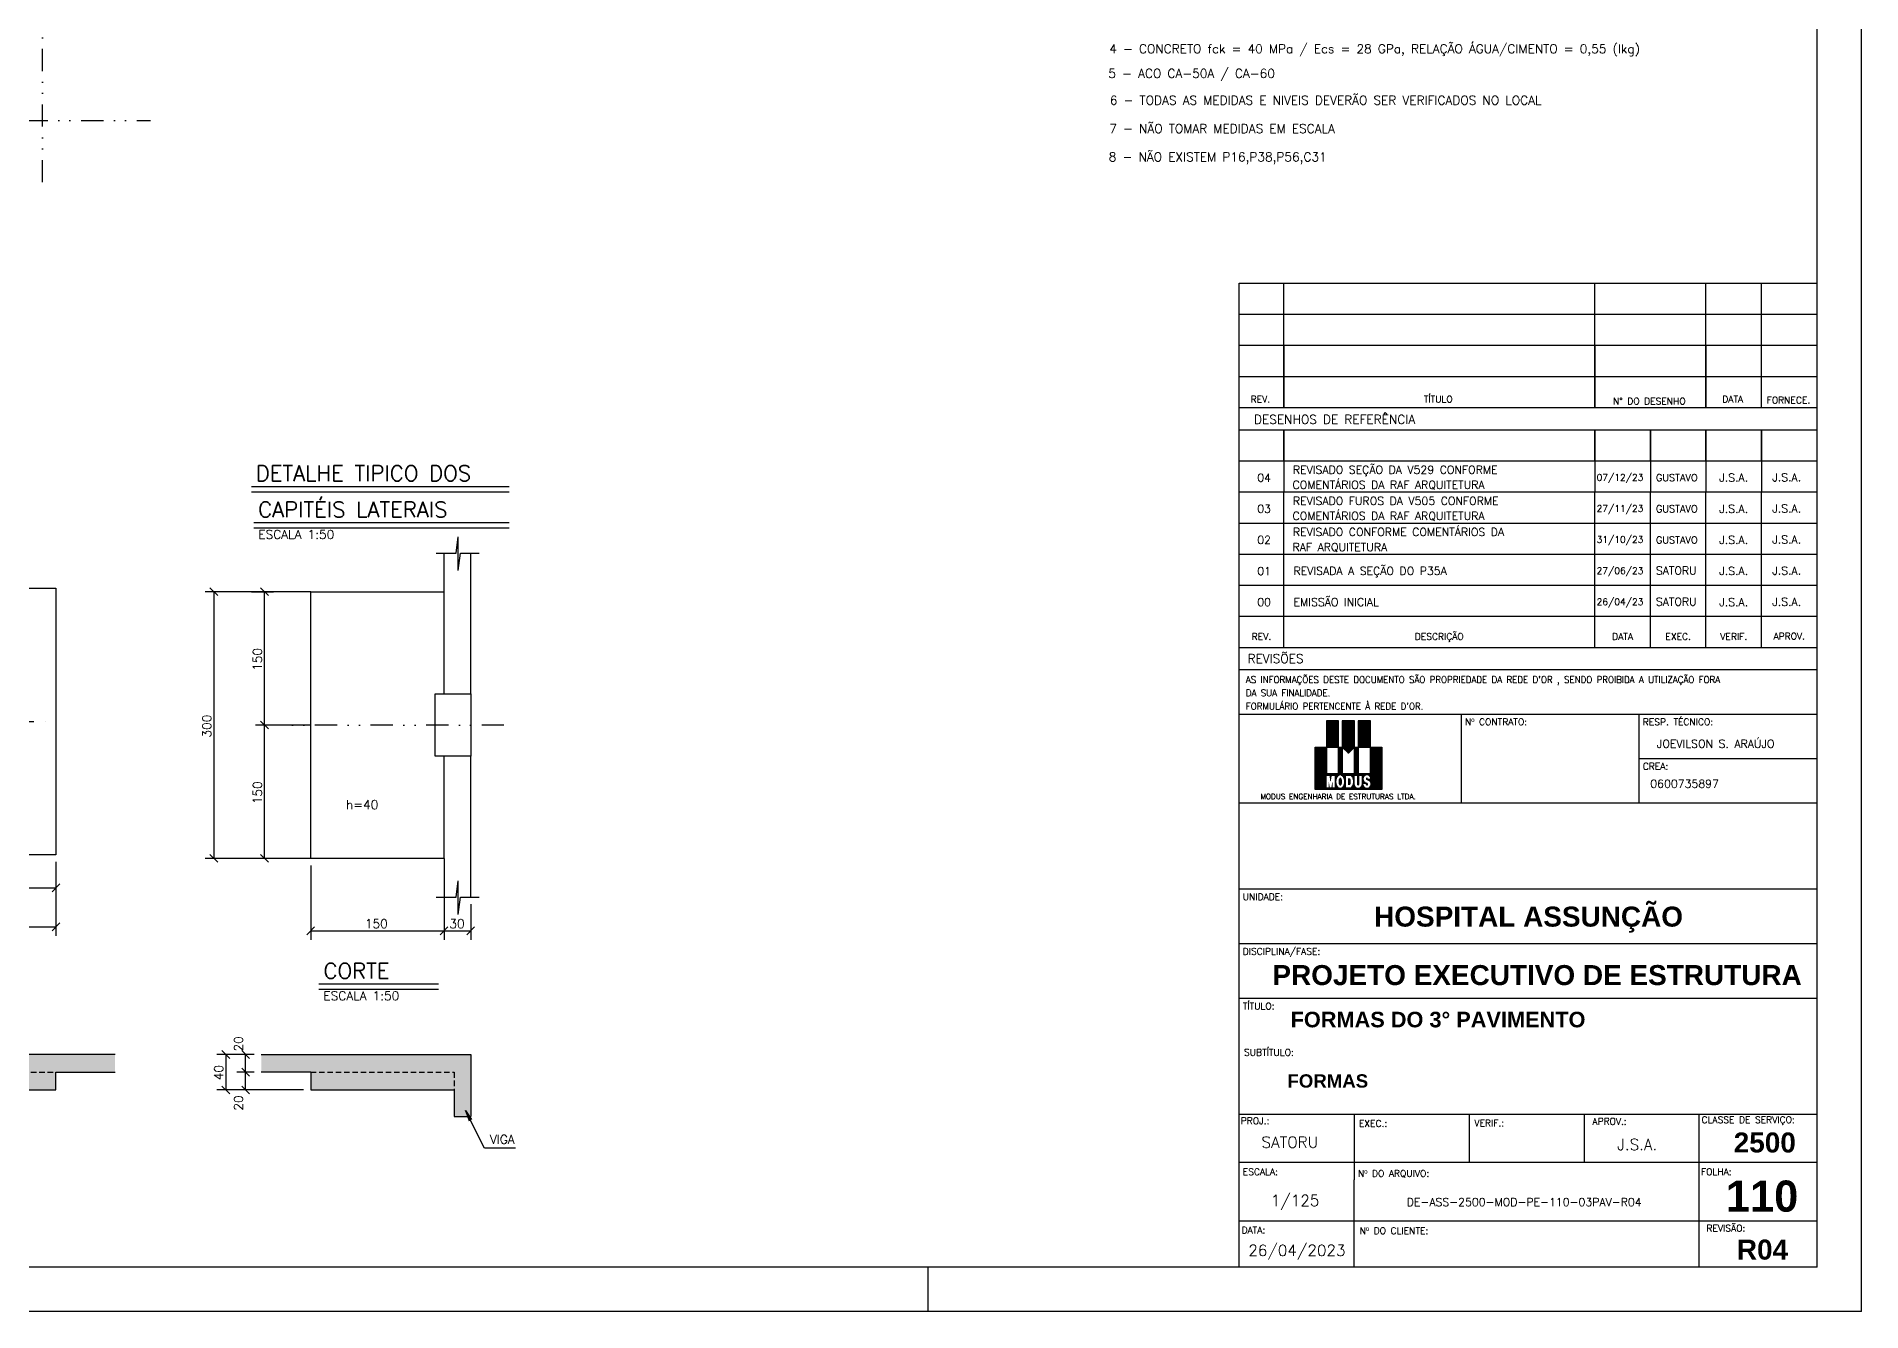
# Model space of a CAD drawing. Extents: x 567006 to 581881, y 115 to 10628.
# Drawn here: x 576749 to 581881, y 115 to 3702 of the extents above; entities that cross this region are included whole.
import ezdxf
from ezdxf.enums import TextEntityAlignment as Align

# ---------------------------------------------------------------- set-up
doc = ezdxf.new("R2010")
doc.units = 0
doc.header["$LTSCALE"] = 125
doc.header["$MEASUREMENT"] = 0
doc.linetypes.add('DIVIDE', pattern=[1.25, 0.5, -0.25, 0, -0.25, 0, -0.25])
doc.linetypes.add('HIDDEN2', pattern=[0.1875, 0.125, -0.0625])
doc.layers.get('0').update_dxf_attribs({"linetype": 'CONTINUOUS'})
for name, color, linetype in [('01-FORM', 7, 'CONTINUOUS'), ('01TEXT', 2, 'CONTINUOUS'), ('205', 14, 'DIVIDE'), ('210', 11, 'HIDDEN2'), ('216', 7, 'CONTINUOUS'), ('220', 4, 'CONTINUOUS'), ('221', 5, 'CONTINUOUS'), ('222', 6, 'CONTINUOUS'), ('226', 10, 'CONTINUOUS'), ('238', 11, 'CONTINUOUS'), ('250', 5, 'CONTINUOUS'), ('253', 253, 'CONTINUOUS'), ('254', 254, 'CONTINUOUS'), ('car-t01', 1, 'CONTINUOUS')]:
    doc.layers.add(name, color=color, linetype=linetype)
doc.styles.add('ROMANS', font='ROMANS.shx')
doc.styles.get("Standard").update_dxf_attribs({"font": 'ROMANS.SHX'})

msp = doc.modelspace()

# ---------------------------------------------------------------- linework, layer by layer
for p, q in [((581880.9, 115.2), (581880.9, 10627.7)), ((579255.9, 115.2), (579255.9, 240.2)), ((581880.9, 115.2), (567005.9, 115.2))]:
    msp.add_line(p, q)
msp.add_lwpolyline([(579255.9, 115.2), (579255.9, 240.2)])
at = {"layer": '205'}
for p, q in [((576765.1, 3291.6), (576765.1, 9975.3)), ((568113, 3465.2), (577069.4, 3465.2)), ((576053.3, 1775), (576803.3, 1775)), ((578063.3, 1764.8), (577413.6, 1764.8))]:
    msp.add_line(p, q, dxfattribs=at)
at = {"layer": '210'}
for p, q in [((576053.3, 788.3), (576803.3, 788.3)), ((577519.8, 788.3), (577923.4, 788.3)), ((577923.4, 788.3), (577923.4, 738.3))]:
    msp.add_line(p, q, dxfattribs=at)
at = {"layer": '216'}
for p, q in [((577236.4, 2150.9), (577258.5, 2128.8)), ((577401, 2128.8), (577378.9, 2150.9)), ((577401, 1753.8), (577378.9, 1775.9)), ((577401, 1753.8), (577378.9, 1775.9)), ((577236.4, 1400.9), (577258.5, 1378.8)), ((577401, 1378.8), (577378.9, 1400.9)), ((576792.3, 1295.7), (576814.4, 1317.8)), ((576792.3, 1186.2), (576814.4, 1208.3)), ((577508.7, 1174.9), (577530.8, 1197)), ((577883.7, 1174.9), (577905.8, 1197)), ((577883.7, 1174.9), (577905.8, 1197)), ((577958.7, 1174.9), (577980.8, 1197)), ((577270, 849.4), (577292.1, 827.3)), ((577347.8, 827.3), (577325.7, 849.4)), ((577347.8, 777.3), (577325.7, 799.4)), ((577347.8, 777.3), (577325.7, 799.4)), ((577270, 749.4), (577292.1, 727.3)), ((577347.8, 727.3), (577325.7, 749.4))]:
    msp.add_line(p, q, dxfattribs=at)
at = {"layer": '220'}
for p, q in [((576969.7, 838.3), (575845.7, 838.3)), ((577380.6, 838.3), (577969.8, 838.3)), ((577969.8, 838.3), (577969.8, 663.3)), ((576803.3, 788.3), (576969.7, 788.3)), ((576803.3, 738.3), (576803.3, 788.3)), ((577519.8, 788.3), (577380.6, 788.3)), ((577519.8, 788.3), (577519.8, 738.3)), ((576053.3, 738.3), (576803.3, 738.3)), ((577519.8, 738.3), (577923.4, 738.3)), ((577923.4, 738.3), (577923.4, 663.3)), ((577923.4, 663.3), (577969.8, 663.3))]:
    msp.add_line(p, q, dxfattribs=at)
msp.add_lwpolyline([(577869.8, 1852.3), (577969.8, 1852.3), (577969.8, 1677.3), (577869.8, 1677.3), (577869.8, 1852.3)], dxfattribs=at)
at = {"layer": '221'}
for p, q in [((577352.9, 2421.1), (578078.3, 2421.1)), ((577359.8, 2319.3), (578078.3, 2319.3)), ((577542.8, 1021.5), (577878.7, 1021.5))]:
    msp.add_line(p, q, dxfattribs=at)
at = {"layer": '222'}
for p, q in [((581755.9, 240.2), (581755.9, 10502.7)), ((577352.9, 2436.1), (578078.3, 2436.1)), ((577359.8, 2334.3), (578078.3, 2334.3)), ((577542.8, 1036.5), (577878.7, 1036.5)), ((581755.9, 240.2), (567318.4, 240.2))]:
    msp.add_line(p, q, dxfattribs=at)
at = {"layer": '226'}
for p, q in [((580376, 1776.5), (580410.3, 1776.5)), ((580376, 1775), (580410.3, 1775)), ((580376, 1773.6), (580410.3, 1773.6)), ((580376, 1772.2), (580410.3, 1772.2)), ((580376, 1770.8), (580410.3, 1770.8)), ((580376, 1769.3), (580410.3, 1769.3)), ((580376, 1767.9), (580410.3, 1767.9)), ((580376, 1766.5), (580410.3, 1766.5)), ((580376, 1765.1), (580410.3, 1765.1)), ((580376, 1763.6), (580410.3, 1763.6)), ((580376, 1762.2), (580410.3, 1762.2)), ((580376, 1760.8), (580410.3, 1760.8)), ((580376, 1759.3), (580410.3, 1759.3)), ((580376, 1757.9), (580410.3, 1757.9)), ((580376, 1756.5), (580410.3, 1756.5)), ((580376, 1755.1), (580410.3, 1755.1)), ((580376, 1753.6), (580410.3, 1753.6)), ((580376, 1752.2), (580410.3, 1752.2)), ((580376, 1750.8), (580410.3, 1750.8)), ((580376, 1749.4), (580410.3, 1749.4)), ((580376, 1747.9), (580410.3, 1747.9)), ((580376, 1746.5), (580410.3, 1746.5)), ((580376, 1745.1), (580410.3, 1745.1)), ((580420.7, 1776.5), (580455, 1776.5)), ((580420.7, 1775), (580455, 1775)), ((580420.7, 1773.6), (580455, 1773.6)), ((580420.7, 1772.2), (580455, 1772.2)), ((580420.7, 1770.8), (580455, 1770.8)), ((580420.7, 1769.3), (580455, 1769.3)), ((580420.7, 1767.9), (580455, 1767.9)), ((580420.7, 1766.5), (580455, 1766.5)), ((580420.7, 1765.1), (580455, 1765.1)), ((580420.7, 1763.6), (580455, 1763.6)), ((580420.7, 1762.2), (580455, 1762.2)), ((580420.7, 1760.8), (580455, 1760.8)), ((580420.7, 1759.3), (580455, 1759.3)), ((580420.7, 1757.9), (580455, 1757.9)), ((580420.7, 1756.5), (580455, 1756.5)), ((580420.7, 1755.1), (580455, 1755.1)), ((580420.7, 1753.6), (580455, 1753.6)), ((580420.7, 1752.2), (580455, 1752.2)), ((580420.7, 1750.8), (580455, 1750.8)), ((580420.7, 1749.4), (580455, 1749.4)), ((580420.7, 1747.9), (580455, 1747.9)), ((580420.7, 1746.5), (580455, 1746.5)), ((580420.7, 1745.1), (580455, 1745.1)), ((580465.5, 1776.5), (580499.7, 1776.5)), ((580465.5, 1775), (580499.7, 1775)), ((580465.5, 1773.6), (580499.7, 1773.6)), ((580465.5, 1772.2), (580499.7, 1772.2)), ((580465.5, 1770.8), (580499.7, 1770.8)), ((580465.5, 1769.3), (580499.7, 1769.3)), ((580465.5, 1767.9), (580499.7, 1767.9)), ((580465.5, 1766.5), (580499.7, 1766.5)), ((580465.5, 1765.1), (580499.7, 1765.1)), ((580465.5, 1763.6), (580499.7, 1763.6)), ((580465.5, 1762.2), (580499.7, 1762.2)), ((580465.5, 1760.8), (580499.7, 1760.8)), ((580465.5, 1759.3), (580499.7, 1759.3)), ((580465.5, 1757.9), (580499.7, 1757.9)), ((580465.5, 1756.5), (580499.7, 1756.5)), ((580465.5, 1755.1), (580499.7, 1755.1)), ((580465.5, 1753.6), (580499.7, 1753.6)), ((580465.5, 1752.2), (580499.7, 1752.2)), ((580465.5, 1750.8), (580499.7, 1750.8)), ((580465.5, 1749.4), (580499.7, 1749.4)), ((580465.5, 1747.9), (580499.7, 1747.9)), ((580465.5, 1746.5), (580499.7, 1746.5)), ((580465.5, 1745.1), (580499.7, 1745.1)), ((580344.1, 1583.1), (580344.1, 1702.9)), ((580344.1, 1702.9), (580376, 1702.9)), ((580344.1, 1702.3), (580376, 1702.3)), ((580344.1, 1700.9), (580376, 1700.9)), ((580344.1, 1699.5), (580376, 1699.5)), ((580344.1, 1698), (580376, 1698)), ((580344.1, 1696.6), (580376, 1696.6)), ((580344.1, 1695.2), (580376, 1695.2)), ((580344.1, 1693.8), (580376, 1693.8)), ((580376, 1743.7), (580410.3, 1743.7)), ((580376, 1742.2), (580410.3, 1742.2)), ((580376, 1740.8), (580410.3, 1740.8)), ((580376, 1739.4), (580410.3, 1739.4)), ((580376, 1738), (580410.3, 1738)), ((580376, 1736.5), (580410.3, 1736.5)), ((580376, 1735.1), (580410.3, 1735.1)), ((580376, 1733.7), (580410.3, 1733.7)), ((580376, 1732.3), (580410.3, 1732.3)), ((580376, 1730.8), (580410.3, 1730.8)), ((580376, 1729.4), (580410.3, 1729.4)), ((580376, 1728), (580410.3, 1728)), ((580376, 1726.5), (580410.3, 1726.5)), ((580376, 1725.1), (580410.3, 1725.1)), ((580376, 1723.7), (580410.3, 1723.7)), ((580376, 1722.3), (580410.3, 1722.3)), ((580376, 1720.8), (580410.3, 1720.8)), ((580376, 1719.4), (580410.3, 1719.4)), ((580376, 1718), (580410.3, 1718)), ((580376, 1716.6), (580410.3, 1716.6)), ((580376, 1715.1), (580410.3, 1715.1)), ((580376, 1713.7), (580410.3, 1713.7)), ((580376, 1712.3), (580410.3, 1712.3)), ((580376, 1710.9), (580410.3, 1710.9)), ((580376, 1709.4), (580410.3, 1709.4)), ((580376, 1708), (580410.3, 1708)), ((580376, 1706.6), (580410.3, 1706.6)), ((580376, 1705.2), (580410.3, 1705.2)), ((580376, 1703.7), (580410.3, 1703.7)), ((580376, 1702.9), (580376, 1628.8)), ((580410.3, 1628.8), (580410.3, 1702.9)), ((580410.3, 1702.9), (580420.7, 1702.9)), ((580410.3, 1702.3), (580420.7, 1702.3)), ((580410.3, 1700.9), (580420.7, 1700.9)), ((580410.3, 1699.5), (580420.7, 1699.5)), ((580410.3, 1698), (580420.7, 1698)), ((580410.3, 1696.6), (580420.7, 1696.6)), ((580410.3, 1695.2), (580420.7, 1695.2)), ((580410.3, 1693.8), (580420.7, 1693.8)), ((580420.7, 1743.7), (580455, 1743.7)), ((580420.7, 1742.2), (580455, 1742.2)), ((580420.7, 1740.8), (580455, 1740.8)), ((580420.7, 1739.4), (580455, 1739.4)), ((580420.7, 1738), (580455, 1738)), ((580420.7, 1736.5), (580455, 1736.5)), ((580420.7, 1735.1), (580455, 1735.1)), ((580420.7, 1733.7), (580455, 1733.7)), ((580420.7, 1732.3), (580455, 1732.3)), ((580420.7, 1730.8), (580455, 1730.8)), ((580420.7, 1729.4), (580455, 1729.4)), ((580420.7, 1728), (580455, 1728)), ((580420.7, 1726.5), (580455, 1726.5)), ((580420.7, 1725.1), (580455, 1725.1)), ((580420.7, 1723.7), (580455, 1723.7)), ((580420.7, 1722.3), (580455, 1722.3)), ((580420.7, 1720.8), (580455, 1720.8)), ((580420.7, 1719.4), (580455, 1719.4)), ((580420.7, 1718), (580455, 1718)), ((580420.7, 1716.6), (580455, 1716.6)), ((580420.7, 1715.1), (580455, 1715.1)), ((580420.7, 1713.7), (580455, 1713.7)), ((580420.7, 1712.3), (580455, 1712.3)), ((580420.7, 1710.9), (580455, 1710.9)), ((580420.7, 1709.4), (580455, 1709.4)), ((580420.7, 1708), (580455, 1708)), ((580420.7, 1706.6), (580455, 1706.6)), ((580420.7, 1705.2), (580455, 1705.2)), ((580420.7, 1703.7), (580455, 1703.7)), ((580420.7, 1702.9), (580420.7, 1628.8)), ((580421.4, 1702.3), (580454.4, 1702.3)), ((580422.8, 1700.9), (580452.9, 1700.9)), ((580424.2, 1699.5), (580451.5, 1699.5)), ((580425.6, 1698), (580450.1, 1698)), ((580427.1, 1696.6), (580448.7, 1696.6)), ((580428.5, 1695.2), (580447.2, 1695.2)), ((580429.9, 1693.8), (580445.8, 1693.8)), ((580455, 1628.8), (580455, 1702.9)), ((580455, 1702.9), (580465.5, 1702.9)), ((580455, 1702.3), (580465.5, 1702.3)), ((580455, 1700.9), (580465.5, 1700.9)), ((580455, 1699.5), (580465.5, 1699.5)), ((580455, 1698), (580465.5, 1698)), ((580455, 1696.6), (580465.5, 1696.6)), ((580455, 1695.2), (580465.5, 1695.2)), ((580455, 1693.8), (580465.5, 1693.8)), ((580465.5, 1743.7), (580499.7, 1743.7)), ((580465.5, 1742.2), (580499.7, 1742.2)), ((580465.5, 1740.8), (580499.7, 1740.8)), ((580465.5, 1739.4), (580499.7, 1739.4)), ((580465.5, 1738), (580499.7, 1738)), ((580465.5, 1736.5), (580499.7, 1736.5)), ((580465.5, 1735.1), (580499.7, 1735.1)), ((580465.5, 1733.7), (580499.7, 1733.7)), ((580465.5, 1732.3), (580499.7, 1732.3)), ((580465.5, 1730.8), (580499.7, 1730.8)), ((580465.5, 1729.4), (580499.7, 1729.4)), ((580465.5, 1728), (580499.7, 1728)), ((580465.5, 1726.5), (580499.7, 1726.5)), ((580465.5, 1725.1), (580499.7, 1725.1)), ((580465.5, 1723.7), (580499.7, 1723.7)), ((580465.5, 1722.3), (580499.7, 1722.3)), ((580465.5, 1720.8), (580499.7, 1720.8)), ((580465.5, 1719.4), (580499.7, 1719.4)), ((580465.5, 1718), (580499.7, 1718)), ((580465.5, 1716.6), (580499.7, 1716.6)), ((580465.5, 1715.1), (580499.7, 1715.1)), ((580465.5, 1713.7), (580499.7, 1713.7)), ((580465.5, 1712.3), (580499.7, 1712.3)), ((580465.5, 1710.9), (580499.7, 1710.9)), ((580465.5, 1709.4), (580499.7, 1709.4)), ((580465.5, 1708), (580499.7, 1708)), ((580465.5, 1706.6), (580499.7, 1706.6)), ((580465.5, 1705.2), (580499.7, 1705.2)), ((580465.5, 1703.7), (580499.7, 1703.7)), ((580465.5, 1702.9), (580465.5, 1628.8)), ((580499.7, 1702.9), (580531.6, 1702.9)), ((580499.7, 1628.8), (580499.7, 1702.9)), ((580499.7, 1702.3), (580531.6, 1702.3)), ((580499.7, 1700.9), (580531.6, 1700.9)), ((580499.7, 1699.5), (580531.6, 1699.5)), ((580499.7, 1698), (580531.6, 1698)), ((580499.7, 1696.6), (580531.6, 1696.6)), ((580499.7, 1695.2), (580531.6, 1695.2)), ((580499.7, 1693.8), (580531.6, 1693.8)), ((580531.6, 1702.9), (580531.6, 1583.1)), ((580344.1, 1692.3), (580376, 1692.3)), ((580344.1, 1690.9), (580376, 1690.9)), ((580344.1, 1689.5), (580376, 1689.5)), ((580344.1, 1688), (580376, 1688)), ((580344.1, 1686.6), (580376, 1686.6)), ((580344.1, 1685.2), (580376, 1685.2)), ((580344.1, 1683.8), (580376, 1683.8)), ((580344.1, 1682.3), (580376, 1682.3)), ((580344.1, 1680.9), (580376, 1680.9)), ((580344.1, 1679.5), (580376, 1679.5)), ((580344.1, 1678.1), (580376, 1678.1)), ((580344.1, 1676.6), (580376, 1676.6)), ((580344.1, 1675.2), (580376, 1675.2)), ((580344.1, 1673.8), (580376, 1673.8)), ((580344.1, 1672.4), (580376, 1672.4)), ((580344.1, 1670.9), (580376, 1670.9)), ((580344.1, 1669.5), (580376, 1669.5)), ((580344.1, 1668.1), (580376, 1668.1)), ((580344.1, 1666.7), (580376, 1666.7)), ((580344.1, 1665.2), (580376, 1665.2)), ((580344.1, 1663.8), (580376, 1663.8)), ((580344.1, 1662.4), (580376, 1662.4)), ((580344.1, 1661), (580376, 1661)), ((580344.1, 1659.5), (580376, 1659.5)), ((580344.1, 1658.1), (580376, 1658.1)), ((580344.1, 1656.7), (580376, 1656.7)), ((580344.1, 1655.3), (580376, 1655.3)), ((580344.1, 1653.8), (580376, 1653.8)), ((580344.1, 1652.4), (580376, 1652.4)), ((580344.1, 1651), (580376, 1651)), ((580344.1, 1649.5), (580376, 1649.5)), ((580344.1, 1648.1), (580376, 1648.1)), ((580344.1, 1646.7), (580376, 1646.7)), ((580344.1, 1645.3), (580376, 1645.3)), ((580344.1, 1643.8), (580376, 1643.8)), ((580344.1, 1642.4), (580376, 1642.4)), ((580410.3, 1692.3), (580420.7, 1692.3)), ((580410.3, 1690.9), (580420.7, 1690.9)), ((580410.3, 1689.5), (580420.7, 1689.5)), ((580410.3, 1688), (580420.7, 1688)), ((580410.3, 1686.6), (580420.7, 1686.6)), ((580410.3, 1685.2), (580420.7, 1685.2)), ((580410.3, 1683.8), (580420.7, 1683.8)), ((580410.3, 1682.3), (580420.7, 1682.3)), ((580410.3, 1680.9), (580420.7, 1680.9)), ((580410.3, 1679.5), (580420.7, 1679.5)), ((580410.3, 1678.1), (580420.7, 1678.1)), ((580410.3, 1676.6), (580420.7, 1676.6)), ((580410.3, 1675.2), (580420.7, 1675.2)), ((580410.3, 1673.8), (580420.7, 1673.8)), ((580410.3, 1672.4), (580420.7, 1672.4)), ((580410.3, 1670.9), (580420.7, 1670.9)), ((580410.3, 1669.5), (580420.7, 1669.5)), ((580410.3, 1668.1), (580420.7, 1668.1)), ((580410.3, 1666.7), (580420.7, 1666.7)), ((580410.3, 1665.2), (580420.7, 1665.2)), ((580410.3, 1663.8), (580420.7, 1663.8)), ((580410.3, 1662.4), (580420.7, 1662.4)), ((580410.3, 1661), (580420.7, 1661)), ((580410.3, 1659.5), (580420.7, 1659.5)), ((580410.3, 1658.1), (580420.7, 1658.1)), ((580410.3, 1656.7), (580420.7, 1656.7)), ((580410.3, 1655.3), (580420.7, 1655.3)), ((580410.3, 1653.8), (580420.7, 1653.8)), ((580410.3, 1652.4), (580420.7, 1652.4)), ((580410.3, 1651), (580420.7, 1651)), ((580410.3, 1649.5), (580420.7, 1649.5)), ((580410.3, 1648.1), (580420.7, 1648.1)), ((580410.3, 1646.7), (580420.7, 1646.7)), ((580410.3, 1645.3), (580420.7, 1645.3)), ((580410.3, 1643.8), (580420.7, 1643.8)), ((580410.3, 1642.4), (580420.7, 1642.4)), ((580431.3, 1692.3), (580444.4, 1692.3)), ((580432.8, 1690.9), (580443, 1690.9)), ((580434.2, 1689.5), (580441.5, 1689.5)), ((580435.6, 1688), (580440.1, 1688)), ((580437, 1686.6), (580438.7, 1686.6)), ((580455, 1692.3), (580465.5, 1692.3)), ((580455, 1690.9), (580465.5, 1690.9)), ((580455, 1689.5), (580465.5, 1689.5)), ((580455, 1688), (580465.5, 1688)), ((580455, 1686.6), (580465.5, 1686.6)), ((580455, 1685.2), (580465.5, 1685.2)), ((580455, 1683.8), (580465.5, 1683.8)), ((580455, 1682.3), (580465.5, 1682.3)), ((580455, 1680.9), (580465.5, 1680.9)), ((580455, 1679.5), (580465.5, 1679.5)), ((580455, 1678.1), (580465.5, 1678.1)), ((580455, 1676.6), (580465.5, 1676.6)), ((580455, 1675.2), (580465.5, 1675.2)), ((580455, 1673.8), (580465.5, 1673.8)), ((580455, 1672.4), (580465.5, 1672.4)), ((580455, 1670.9), (580465.5, 1670.9)), ((580455, 1669.5), (580465.5, 1669.5)), ((580455, 1668.1), (580465.5, 1668.1)), ((580455, 1666.7), (580465.5, 1666.7)), ((580455, 1665.2), (580465.5, 1665.2)), ((580455, 1663.8), (580465.5, 1663.8)), ((580455, 1662.4), (580465.5, 1662.4)), ((580455, 1661), (580465.5, 1661)), ((580455, 1659.5), (580465.5, 1659.5)), ((580455, 1658.1), (580465.5, 1658.1)), ((580455, 1656.7), (580465.5, 1656.7)), ((580455, 1655.3), (580465.5, 1655.3)), ((580455, 1653.8), (580465.5, 1653.8)), ((580455, 1652.4), (580465.5, 1652.4)), ((580455, 1651), (580465.5, 1651)), ((580455, 1649.5), (580465.5, 1649.5)), ((580455, 1648.1), (580465.5, 1648.1)), ((580455, 1646.7), (580465.5, 1646.7)), ((580455, 1645.3), (580465.5, 1645.3)), ((580455, 1643.8), (580465.5, 1643.8)), ((580455, 1642.4), (580465.5, 1642.4)), ((580499.7, 1692.3), (580531.6, 1692.3)), ((580499.7, 1690.9), (580531.6, 1690.9)), ((580499.7, 1689.5), (580531.6, 1689.5)), ((580499.7, 1688), (580531.6, 1688)), ((580499.7, 1686.6), (580531.6, 1686.6)), ((580499.7, 1685.2), (580531.6, 1685.2)), ((580499.7, 1683.8), (580531.6, 1683.8)), ((580499.7, 1682.3), (580531.6, 1682.3)), ((580499.7, 1680.9), (580531.6, 1680.9)), ((580499.7, 1679.5), (580531.6, 1679.5)), ((580499.7, 1678.1), (580531.6, 1678.1)), ((580499.7, 1676.6), (580531.6, 1676.6)), ((580499.7, 1675.2), (580531.6, 1675.2)), ((580499.7, 1673.8), (580531.6, 1673.8)), ((580499.7, 1672.4), (580531.6, 1672.4)), ((580499.7, 1670.9), (580531.6, 1670.9)), ((580499.7, 1669.5), (580531.6, 1669.5)), ((580499.7, 1668.1), (580531.6, 1668.1)), ((580499.7, 1666.7), (580531.6, 1666.7)), ((580499.7, 1665.2), (580531.6, 1665.2)), ((580499.7, 1663.8), (580531.6, 1663.8)), ((580499.7, 1662.4), (580531.6, 1662.4)), ((580499.7, 1661), (580531.6, 1661)), ((580499.7, 1659.5), (580531.6, 1659.5)), ((580499.7, 1658.1), (580531.6, 1658.1)), ((580499.7, 1656.7), (580531.6, 1656.7)), ((580499.7, 1655.3), (580531.6, 1655.3)), ((580499.7, 1653.8), (580531.6, 1653.8)), ((580499.7, 1652.4), (580531.6, 1652.4)), ((580499.7, 1651), (580531.6, 1651)), ((580499.7, 1649.5), (580531.6, 1649.5)), ((580499.7, 1648.1), (580531.6, 1648.1)), ((580499.7, 1646.7), (580531.6, 1646.7)), ((580499.7, 1645.3), (580531.6, 1645.3)), ((580499.7, 1643.8), (580531.6, 1643.8)), ((580499.7, 1642.4), (580531.6, 1642.4)), ((580344.1, 1641), (580376, 1641)), ((580344.1, 1639.6), (580376, 1639.6)), ((580344.1, 1638.1), (580376, 1638.1)), ((580344.1, 1636.7), (580376, 1636.7)), ((580344.1, 1635.3), (580376, 1635.3)), ((580344.1, 1633.9), (580376, 1633.9)), ((580344.1, 1632.4), (580376, 1632.4)), ((580344.1, 1631), (580376, 1631)), ((580344.1, 1629.6), (580376, 1629.6)), ((580344.1, 1628.2), (580531.6, 1628.2)), ((580344.1, 1626.7), (580531.6, 1626.7)), ((580344.1, 1625.3), (580531.6, 1625.3)), ((580344.1, 1623.9), (580412.2, 1623.9)), ((580344.1, 1622.5), (580375.9, 1622.5)), ((580344.1, 1621), (580375.9, 1621)), ((580344.1, 1619.6), (580375.9, 1619.6)), ((580344.1, 1618.2), (580375.9, 1618.2)), ((580344.1, 1616.7), (580375.9, 1616.7)), ((580344.1, 1615.3), (580375.9, 1615.3)), ((580344.1, 1613.9), (580375.9, 1613.9)), ((580344.1, 1612.5), (580375.9, 1612.5)), ((580344.1, 1611), (580375.9, 1611)), ((580344.1, 1609.6), (580375.9, 1609.6)), ((580344.1, 1608.2), (580375.9, 1608.2)), ((580344.1, 1606.8), (580375.9, 1606.8)), ((580344.1, 1605.3), (580375.9, 1605.3)), ((580344.1, 1603.9), (580375.9, 1603.9)), ((580344.1, 1602.5), (580375.9, 1602.5)), ((580344.1, 1601.1), (580375.9, 1601.1)), ((580344.1, 1599.6), (580375.9, 1599.6)), ((580344.1, 1598.2), (580375.9, 1598.2)), ((580344.1, 1596.8), (580375.9, 1596.8)), ((580344.1, 1595.4), (580375.9, 1595.4)), ((580344.1, 1593.9), (580375.9, 1593.9)), ((580344.1, 1592.5), (580375.9, 1592.5)), ((580344.1, 1591.1), (580375.9, 1591.1)), ((580376, 1628.8), (580410.3, 1628.8)), ((580382.5, 1603.9), (580382.6, 1603.9)), ((580382.5, 1602.5), (580382.8, 1602.5)), ((580382.5, 1601.1), (580383, 1601.1)), ((580382.5, 1599.6), (580383.3, 1599.6)), ((580382.5, 1598.2), (580383.5, 1598.2)), ((580382.5, 1596.8), (580383.7, 1596.8)), ((580382.5, 1595.4), (580384, 1595.4)), ((580382.5, 1593.9), (580384.2, 1593.9)), ((580382.5, 1592.5), (580384.4, 1592.5)), ((580382.5, 1591.1), (580384.7, 1591.1)), ((580385.4, 1622.5), (580390.4, 1622.5)), ((580385.6, 1621), (580390.1, 1621)), ((580385.8, 1619.6), (580389.9, 1619.6)), ((580386, 1618.2), (580389.6, 1618.2)), ((580386.2, 1616.7), (580389.4, 1616.7)), ((580386.4, 1615.3), (580389.2, 1615.3)), ((580386.6, 1613.9), (580388.9, 1613.9)), ((580386.8, 1612.5), (580388.7, 1612.5)), ((580387.1, 1611), (580388.5, 1611)), ((580387.3, 1609.6), (580388.2, 1609.6)), ((580387.5, 1608.2), (580388, 1608.2)), ((580387.7, 1606.8), (580387.8, 1606.8)), ((580390.9, 1591.1), (580393, 1591.1)), ((580391.2, 1592.5), (580393, 1592.5)), ((580391.4, 1593.9), (580393, 1593.9)), ((580391.6, 1595.4), (580393, 1595.4)), ((580391.9, 1596.8), (580393, 1596.8)), ((580392.1, 1598.2), (580393, 1598.2)), ((580392.3, 1599.6), (580393, 1599.6)), ((580392.6, 1601.1), (580393, 1601.1)), ((580392.8, 1602.5), (580393.1, 1602.5)), ((580393, 1603.9), (580393.1, 1603.9)), ((580399.9, 1622.5), (580410, 1622.5)), ((580399.9, 1621), (580408.5, 1621)), ((580399.9, 1619.6), (580407.4, 1619.6)), ((580399.9, 1618.2), (580406.5, 1618.2)), ((580399.9, 1616.7), (580405.8, 1616.7)), ((580399.9, 1615.3), (580405.2, 1615.3)), ((580399.9, 1613.9), (580404.7, 1613.9)), ((580399.9, 1612.5), (580404.4, 1612.5)), ((580399.9, 1611), (580404.1, 1611)), ((580399.9, 1609.6), (580403.9, 1609.6)), ((580399.9, 1608.2), (580403.8, 1608.2)), ((580399.9, 1606.8), (580403.7, 1606.8)), ((580399.9, 1605.3), (580403.7, 1605.3)), ((580399.9, 1603.9), (580403.7, 1603.9)), ((580399.9, 1602.5), (580403.9, 1602.5)), ((580399.9, 1601.1), (580404, 1601.1)), ((580399.9, 1599.6), (580404.3, 1599.6)), ((580399.9, 1598.2), (580404.7, 1598.2)), ((580399.9, 1596.8), (580405.1, 1596.8)), ((580399.9, 1595.4), (580405.6, 1595.4)), ((580399.9, 1593.9), (580406.3, 1593.9)), ((580399.9, 1592.5), (580407.1, 1592.5)), ((580399.9, 1591.1), (580408.2, 1591.1)), ((580410.3, 1641), (580420.7, 1641)), ((580410.3, 1639.6), (580420.7, 1639.6)), ((580410.3, 1638.1), (580420.7, 1638.1)), ((580410.3, 1636.7), (580420.7, 1636.7)), ((580410.3, 1635.3), (580420.7, 1635.3)), ((580410.3, 1633.9), (580420.7, 1633.9)), ((580410.3, 1632.4), (580420.7, 1632.4)), ((580410.3, 1631), (580420.7, 1631)), ((580410.3, 1629.6), (580420.7, 1629.6)), ((580410.8, 1606.8), (580419.4, 1606.8)), ((580410.8, 1605.3), (580419.4, 1605.3)), ((580410.9, 1608.2), (580419.3, 1608.2)), ((580410.9, 1603.9), (580419.3, 1603.9)), ((580411.1, 1609.6), (580419.1, 1609.6)), ((580411.1, 1602.5), (580419.1, 1602.5)), ((580411.3, 1601.1), (580418.8, 1601.1)), ((580411.4, 1611), (580418.8, 1611)), ((580411.8, 1599.6), (580418.4, 1599.6)), ((580411.9, 1612.5), (580418.3, 1612.5)), ((580412.5, 1598.2), (580417.7, 1598.2)), ((580412.6, 1613.9), (580417.6, 1613.9)), ((580413.6, 1596.8), (580416.6, 1596.8)), ((580413.8, 1615.3), (580416.4, 1615.3)), ((580417.9, 1623.9), (580485.8, 1623.9)), ((580420.2, 1622.5), (580430.3, 1622.5)), ((580420.7, 1628.8), (580455, 1628.8)), ((580421.7, 1621), (580430.3, 1621)), ((580422, 1591.1), (580430.3, 1591.1)), ((580422.8, 1619.6), (580430.3, 1619.6)), ((580423, 1592.5), (580430.3, 1592.5)), ((580423.6, 1618.2), (580430.3, 1618.2)), ((580423.8, 1593.9), (580430.3, 1593.9)), ((580424.4, 1616.7), (580430.3, 1616.7)), ((580424.5, 1595.4), (580430.3, 1595.4)), ((580424.9, 1615.3), (580430.3, 1615.3)), ((580425.1, 1596.8), (580430.3, 1596.8)), ((580425.4, 1613.9), (580430.3, 1613.9)), ((580425.5, 1598.2), (580430.3, 1598.2)), ((580425.8, 1612.5), (580430.3, 1612.5)), ((580425.8, 1599.6), (580430.3, 1599.6)), ((580426, 1611), (580430.3, 1611)), ((580426.1, 1601.1), (580430.3, 1601.1)), ((580426.3, 1609.6), (580430.3, 1609.6)), ((580426.3, 1602.5), (580430.3, 1602.5)), ((580426.4, 1608.2), (580430.3, 1608.2)), ((580426.4, 1603.9), (580430.3, 1603.9)), ((580426.5, 1606.8), (580430.3, 1606.8)), ((580426.5, 1605.3), (580430.3, 1605.3)), ((580437, 1613.9), (580441.7, 1613.9)), ((580437, 1612.5), (580442.8, 1612.5)), ((580437, 1611), (580443.4, 1611)), ((580437, 1609.6), (580443.8, 1609.6)), ((580437, 1608.2), (580443.9, 1608.2)), ((580437, 1606.8), (580444.1, 1606.8)), ((580437, 1605.3), (580444.1, 1605.3)), ((580437, 1603.9), (580444.1, 1603.9)), ((580437, 1602.5), (580444, 1602.5)), ((580437, 1601.1), (580443.7, 1601.1)), ((580437, 1599.6), (580442.8, 1599.6)), ((580437, 1598.2), (580441.7, 1598.2)), ((580445.5, 1622.5), (580455, 1622.5)), ((580446.9, 1591.1), (580457.9, 1591.1)), ((580447.1, 1621), (580455, 1621)), ((580447.9, 1592.5), (580456.9, 1592.5)), ((580448, 1619.6), (580455, 1619.6)), ((580448.7, 1593.9), (580456.3, 1593.9)), ((580449, 1618.2), (580455, 1618.2)), ((580449.5, 1595.4), (580455.7, 1595.4)), ((580449.6, 1616.7), (580455, 1616.7)), ((580450, 1596.8), (580455.5, 1596.8)), ((580450.1, 1615.3), (580455, 1615.3)), ((580450.4, 1613.9), (580455, 1613.9)), ((580450.4, 1598.2), (580455.2, 1598.2)), ((580450.7, 1612.5), (580455, 1612.5)), ((580450.7, 1599.6), (580455.1, 1599.6)), ((580450.9, 1611), (580455, 1611)), ((580450.9, 1601.1), (580455.1, 1601.1)), ((580451, 1609.6), (580455, 1609.6)), ((580451, 1602.5), (580455.1, 1602.5)), ((580451.1, 1608.2), (580455, 1608.2)), ((580451.1, 1606.8), (580455, 1606.8)), ((580451.1, 1605.3), (580455, 1605.3)), ((580451.1, 1603.9), (580455.1, 1603.9)), ((580455, 1641), (580465.5, 1641)), ((580455, 1639.6), (580465.5, 1639.6)), ((580455, 1638.1), (580465.5, 1638.1)), ((580455, 1636.7), (580465.5, 1636.7)), ((580455, 1635.3), (580465.5, 1635.3)), ((580455, 1633.9), (580465.5, 1633.9)), ((580455, 1632.4), (580465.5, 1632.4)), ((580455, 1631), (580465.5, 1631)), ((580455, 1629.6), (580465.5, 1629.6)), ((580462.3, 1622.5), (580468.5, 1622.5)), ((580462.3, 1621), (580468.5, 1621)), ((580462.3, 1619.6), (580468.5, 1619.6)), ((580462.3, 1618.2), (580468.5, 1618.2)), ((580462.3, 1616.7), (580468.5, 1616.7)), ((580462.3, 1615.3), (580468.5, 1615.3)), ((580462.3, 1613.9), (580468.5, 1613.9)), ((580462.3, 1612.5), (580468.5, 1612.5)), ((580462.3, 1611), (580468.5, 1611)), ((580462.3, 1609.6), (580468.5, 1609.6)), ((580462.3, 1608.2), (580468.5, 1608.2)), ((580462.3, 1606.8), (580468.5, 1606.8)), ((580462.3, 1605.3), (580468.5, 1605.3)), ((580462.3, 1603.9), (580468.5, 1603.9)), ((580462.4, 1602.5), (580468.5, 1602.5)), ((580462.4, 1601.1), (580468.5, 1601.1)), ((580462.5, 1599.6), (580468.3, 1599.6)), ((580463, 1598.2), (580467.7, 1598.2)), ((580464.9, 1596.8), (580466.4, 1596.8)), ((580465.5, 1628.8), (580499.7, 1628.8)), ((580472.9, 1591.1), (580482.4, 1591.1)), ((580473.8, 1592.5), (580481.6, 1592.5)), ((580474.5, 1593.9), (580480.9, 1593.9)), ((580475.1, 1595.4), (580480.3, 1595.4)), ((580475.4, 1596.8), (580479.8, 1596.8)), ((580475.8, 1622.5), (580484, 1622.5)), ((580475.8, 1621), (580482.6, 1621)), ((580475.8, 1619.6), (580481.5, 1619.6)), ((580475.8, 1618.2), (580481, 1618.2)), ((580475.8, 1616.7), (580480.7, 1616.7)), ((580475.8, 1615.3), (580480.5, 1615.3)), ((580475.8, 1613.9), (580480.5, 1613.9)), ((580475.8, 1612.5), (580480.5, 1612.5)), ((580475.8, 1611), (580480.7, 1611)), ((580475.8, 1609.6), (580481.1, 1609.6)), ((580475.8, 1608.2), (580481.5, 1608.2)), ((580475.8, 1606.8), (580482.3, 1606.8)), ((580475.8, 1605.3), (580483.1, 1605.3)), ((580475.8, 1603.9), (580484.9, 1603.9)), ((580475.8, 1602.5), (580487.8, 1602.5)), ((580475.8, 1601.1), (580490.7, 1601.1)), ((580475.8, 1598.2), (580479.7, 1598.2)), ((580475.9, 1599.6), (580479.6, 1599.6)), ((580487.1, 1599.6), (580492.2, 1599.6)), ((580487.5, 1598.2), (580492.3, 1598.2)), ((580487.8, 1613.9), (580492, 1613.9)), ((580488.2, 1615.3), (580491.4, 1615.3)), ((580488.4, 1596.8), (580492, 1596.8)), ((580488.6, 1612.5), (580531.6, 1612.5)), ((580491.7, 1611), (580531.6, 1611)), ((580494.7, 1623.9), (580531.6, 1623.9)), ((580494.9, 1609.6), (580531.6, 1609.6)), ((580496, 1622.5), (580531.6, 1622.5)), ((580497.1, 1621), (580531.6, 1621)), ((580497.2, 1608.2), (580531.6, 1608.2)), ((580497.7, 1591.1), (580531.6, 1591.1)), ((580498.1, 1619.6), (580531.6, 1619.6)), ((580498.1, 1606.8), (580531.6, 1606.8)), ((580498.5, 1592.5), (580531.6, 1592.5)), ((580498.9, 1618.2), (580531.6, 1618.2)), ((580499.1, 1605.3), (580531.6, 1605.3)), ((580499.2, 1593.9), (580531.6, 1593.9)), ((580499.3, 1616.7), (580531.6, 1616.7)), ((580499.5, 1615.3), (580531.6, 1615.3)), ((580499.7, 1641), (580531.6, 1641)), ((580499.7, 1639.6), (580531.6, 1639.6)), ((580499.7, 1638.1), (580531.6, 1638.1)), ((580499.7, 1636.7), (580531.6, 1636.7)), ((580499.7, 1635.3), (580531.6, 1635.3)), ((580499.7, 1633.9), (580531.6, 1633.9)), ((580499.7, 1632.4), (580531.6, 1632.4)), ((580499.7, 1631), (580531.6, 1631)), ((580499.7, 1629.6), (580531.6, 1629.6)), ((580499.7, 1613.9), (580531.6, 1613.9)), ((580499.7, 1595.4), (580531.6, 1595.4)), ((580500, 1603.9), (580531.6, 1603.9)), ((580500.1, 1596.8), (580531.6, 1596.8)), ((580500.2, 1602.5), (580531.6, 1602.5)), ((580500.3, 1599.6), (580531.6, 1599.6)), ((580500.3, 1598.2), (580531.6, 1598.2)), ((580500.4, 1601.1), (580531.6, 1601.1)), ((580344.1, 1589.7), (580375.9, 1589.7)), ((580344.1, 1588.2), (580411.5, 1588.2)), ((580344.1, 1586.8), (580531.6, 1586.8)), ((580344.1, 1585.4), (580531.6, 1585.4)), ((580344.1, 1584), (580531.6, 1584)), ((580531.6, 1583.1), (580344.1, 1583.1)), ((580382.5, 1589.7), (580384.9, 1589.7)), ((580390.7, 1589.7), (580393, 1589.7)), ((580399.9, 1589.7), (580409.6, 1589.7)), ((580418.6, 1588.2), (580462, 1588.2)), ((580420.6, 1589.7), (580430.3, 1589.7)), ((580445.5, 1589.7), (580459.3, 1589.7)), ((580469.1, 1588.2), (580485.9, 1588.2)), ((580471.4, 1589.7), (580483.8, 1589.7)), ((580494.4, 1588.2), (580531.6, 1588.2)), ((580496.4, 1589.7), (580531.6, 1589.7))]:
    msp.add_line(p, q, dxfattribs=at)
for points in [[(580376, 1702.9), (580410.3, 1702.9), (580410.3, 1777.1), (580376, 1777.1), (580376, 1702.9)], [(580420.7, 1702.9), (580437.9, 1685.8), (580455, 1702.9), (580455, 1777.1), (580420.7, 1777.1), (580420.7, 1702.9)], [(580465.5, 1702.9), (580499.7, 1702.9), (580499.7, 1777.1), (580465.5, 1777.1), (580465.5, 1702.9)]]:
    msp.add_lwpolyline(points, dxfattribs=at)
at = {"layer": '238'}
for p, q in [((577894.8, 2139.8), (577894.8, 2248.7)), ((577969.8, 1852.3), (577969.8, 2248.7)), ((577519.8, 2139.8), (577894.8, 2139.8)), ((577519.8, 1389.8), (577519.8, 2139.8)), ((577894.8, 1852.3), (577894.8, 2139.8)), ((577894.8, 1389.8), (577894.8, 1677.3)), ((577969.8, 1280.9), (577969.8, 1677.3)), ((577894.8, 1389.8), (577519.8, 1389.8)), ((577894.8, 1389.8), (577894.8, 1280.9))]:
    msp.add_line(p, q, dxfattribs=at)
msp.add_lwpolyline([(576053.3, 2150), (576803.3, 2150), (576803.3, 1400), (576053.3, 1400), (576053.3, 2150)], dxfattribs=at)
at = {"layer": '250'}
for p, q in [((577928.6, 2248.7), (577934.7, 2294)), ((577934.7, 2199.3), (577934.7, 2294)), ((577872.6, 2248.7), (577928.6, 2248.7)), ((577934.7, 2199.3), (577941.1, 2248.7)), ((577941.1, 2248.7), (577993.5, 2248.7)), ((577519.8, 2139.8), (577222.5, 2139.8)), ((577247.5, 2139.8), (577247.5, 1389.8)), ((577352.9, 2139.8), (577414.9, 2139.8)), ((577389.9, 1764.8), (577389.9, 2139.8)), ((577519.8, 1764.8), (577364.9, 1764.8)), ((577389.9, 1389.8), (577389.9, 1764.8)), ((577519.8, 1389.8), (577222.5, 1389.8)), ((577519.8, 1389.8), (577364.9, 1389.8)), ((576803.3, 1380), (576803.3, 1172.3)), ((577519.8, 1369.8), (577519.8, 1160.9)), ((577894.8, 1369.8), (577894.8, 1160.9)), ((576428.3, 1306.8), (576803.3, 1306.8)), ((576803.3, 1323.9), (576803.3, 1281.8)), ((577928.6, 1280.9), (577934.7, 1326.2)), ((577934.7, 1231.5), (577934.7, 1326.2)), ((577872.6, 1280.9), (577928.6, 1280.9)), ((577934.7, 1231.5), (577941.1, 1280.9)), ((577941.1, 1280.9), (577993.5, 1280.9)), ((577969.8, 1260.9), (577969.8, 1160.9)), ((576053.3, 1197.3), (576803.3, 1197.3)), ((577519.8, 1185.9), (577894.8, 1185.9)), ((577894.8, 1185.9), (577969.8, 1185.9)), ((577360.6, 838.3), (577256.1, 838.3)), ((577281.1, 838.3), (577281.1, 738.3)), ((577360.6, 838.3), (577311.8, 838.3)), ((577336.8, 788.3), (577336.8, 838.3)), ((577360.6, 788.3), (577311.8, 788.3)), ((577336.8, 738.3), (577336.8, 788.3)), ((577499.8, 738.3), (577256.1, 738.3)), ((577379.4, 738.3), (577311.8, 738.3))]:
    msp.add_line(p, q, dxfattribs=at)
msp.add_lwpolyline([(578095.6, 574.4), (578008.1, 574.4), (577954.9, 680.7), (577972.4, 654.8), (577954.9, 680.7), (577965.1, 651.1)], dxfattribs=at)
at = {"layer": '253'}
for points in [[(575845.7, 838.3), (576053.3, 788.3), (576969.7, 838.3)], [(576053.3, 788.3), (576803.3, 788.3), (576969.7, 838.3)], [(576803.3, 788.3), (576969.7, 788.3), (576969.7, 838.3)], [(577969.8, 838.3), (577519.8, 788.3), (577380.6, 788.3)], [(577969.8, 838.3), (577380.6, 788.3), (577380.6, 838.3)], [(577969.8, 838.3), (577923.4, 738.3), (577519.8, 738.3)], [(577969.8, 838.3), (577519.8, 738.3), (577519.8, 788.3)], [(577969.8, 838.3), (577969.8, 663.3), (577923.4, 663.3)], [(577969.8, 838.3), (577923.4, 663.3), (577923.4, 738.3)], [(576053.3, 738.3), (576803.3, 738.3), (576053.3, 788.3)], [(576803.3, 738.3), (576803.3, 788.3), (576053.3, 788.3)]]:
    msp.add_solid(points, dxfattribs=at)
at = {"layer": '254'}
for p, q in [((580130.6, 3008.1), (581755.9, 3008.1)), ((580255.9, 2658.1), (580255.9, 3008.1)), ((581130.9, 2658.1), (581130.9, 3008.1)), ((581443.4, 2658.1), (581443.4, 3008.1)), ((581599.6, 2658.1), (581599.6, 3008.1)), ((581755.9, 240.2), (581755.9, 3008.1)), ((580130.6, 2920.6), (581755.9, 2920.6)), ((580130.6, 2833.1), (581755.9, 2833.1)), ((580130.6, 2833.1), (581755.9, 2833.1)), ((580255.9, 2833.1), (580255.9, 2658.1)), ((581130.9, 2833.1), (581130.9, 2658.1)), ((581443.4, 2833.1), (581443.4, 2658.1)), ((580130.6, 2745.6), (581755.9, 2745.6)), ((580130.6, 2658.1), (581755.9, 2658.1)), ((580130.6, 2658.1), (581755.9, 2658.1)), ((580130.6, 2595.6), (581755.9, 2595.6)), ((580255.9, 2595.6), (580255.9, 2420.6)), ((580255.9, 2508.1), (580255.9, 2595.6)), ((581130.9, 2595.6), (581130.9, 2420.6)), ((581130.9, 2508.1), (581130.9, 2595.6)), ((581287.1, 2595.6), (581287.1, 2420.6)), ((581287.1, 2508.1), (581287.1, 2595.6)), ((581443.4, 2595.6), (581443.4, 2420.6)), ((581443.4, 2508.1), (581443.4, 2595.6)), ((581599.6, 2595.6), (581599.6, 2420.6)), ((581599.6, 2508.1), (581599.6, 2595.6)), ((580130.6, 2508.1), (581755.9, 2508.1)), ((580130.6, 2420.6), (581755.9, 2420.6)), ((580255.9, 1983.1), (580255.9, 2420.6)), ((581130.9, 1983.1), (581130.9, 2420.6)), ((581287.1, 1983.1), (581287.1, 2420.6)), ((581443.4, 1983.1), (581443.4, 2420.6)), ((581599.6, 1983.1), (581599.6, 2420.6)), ((580130.6, 2333.1), (581755.9, 2333.1)), ((580130.6, 2245.6), (581755.9, 2245.6)), ((580130.6, 2158.1), (581755.9, 2158.1)), ((580130.6, 2070.6), (581755.9, 2070.6)), ((580130.6, 1983.1), (581755.9, 1983.1)), ((580130.9, 1983.1), (581755.9, 1983.1)), ((580130.9, 1920.6), (581755.9, 1920.6)), ((580130.9, 1795.6), (581755.9, 1795.6)), ((580755.9, 1545.6), (580755.9, 1795.6)), ((581255.9, 1545.6), (581255.9, 1795.6)), ((581255.9, 1670.6), (581755.9, 1670.6)), ((580130.9, 1545.6), (581755.9, 1545.6)), ((580130.9, 1303.8), (581755.9, 1303.8)), ((580130.9, 1150), (581755.9, 1150)), ((580130.9, 996.3), (581755.9, 996.3)), ((580130.9, 670.6), (581755.9, 670.6)), ((580454.3, 670.6), (580454.3, 485.5)), ((580777.8, 670.6), (580777.8, 535.4)), ((581101.3, 670.6), (581101.3, 535.4)), ((581424.8, 240.2), (581424.8, 670.6)), ((580130.9, 535.4), (581349.6, 535.4)), ((581342.4, 535.4), (581754.7, 535.4)), ((580454.3, 240.2), (580454.3, 485.5)), ((580130.9, 370.3), (581755.9, 370.3))]:
    msp.add_line(p, q, dxfattribs=at)
msp.add_lwpolyline([(580130.9, 240.2), (580130.9, 3008.1)], dxfattribs=at)

# ---------------------------------------------------------------- texts
at = {"layer": '01-FORM', "style": 'ROMANS'}
for s, height, p in [('REV.', 18.75, (580190.5, 2672)), ('TÍTULO', 18.75, (580690.5, 2672.1)), ('N° DO DESENHO', 18.75, (581284.2, 2666.4)), ('DATA', 18.75, (581518.6, 2672)), ('FORNECE.', 18.75, (581675.4, 2669.3)), ('DESENHOS DE REFERÊNCIA', 25, (580399.1, 2612)), ('REV.', 18.75, (580193.4, 2004.3)), ('DESCRIÇÃO', 18.75, (580693.4, 2004.5)), ('DATA', 18.75, (581209, 2004.3)), ('EXEC.', 18.75, (581365.2, 2004.4)), ('VERIF.', 18.75, (581521.5, 2004.4)), ('APROV.', 18.75, (581677.7, 2005.2)), ('REVISÕES', 25, (580233.1, 1939.1))]:
    msp.add_text(s, height=height, dxfattribs=at).set_placement(p, align=Align.CENTER)
at = {"layer": '01-FORM', "style": 'ROMANS', "width": 0.95}
for s, p in [("AS INFORMAÇÕES DESTE DOCUMENTO SÃO PROPRIEDADE DA REDE D'OR , SENDO PROIBIDA A UTILIZAÇÃO FORA", (580149.6, 1883.1)), ('DA SUA FINALIDADE.', (580149.6, 1845.6)), ("FORMULÁRIO PERTENCENTE À REDE D'OR.", (580149.6, 1808.1))]:
    msp.add_text(s, height=18.75, dxfattribs=at).set_placement(p)
at = {"layer": '01-FORM', "style": 'ROMANS'}
for s, height, p in [('Nº CONTRATO:', 18.75, (580765.9, 1764.3)), ('RESP. TÉCNICO:', 18.75, (581265.9, 1764.3)), ('CREA:', 18.75, (581265.9, 1639.3)), ('UNIDADE:', 18.75, (580140.9, 1272.5)), ('DISCIPLINA/FASE:', 18.75, (580140.9, 1118.8)), ('TÍTULO:', 18.75, (580140.9, 965)), ('SUBTÍTULO:', 18.75, (580144.5, 834.8)), ('PROJ.:', 18.75, (580135.4, 642.3)), ('EXEC.:', 18.75, (580467.7, 634.8)), ('VERIF.:', 18.75, (580792.3, 635.8)), ('APROV.:', 18.75, (581124.1, 640.7)), ('CLASSE DE SERVIÇO:', 18.75, (581431.1, 645.2)), ('SATORU', 31.25, (580193.7, 575.6)), ('J.S.A.', 31.25, (581193.9, 569.3)), ('ESCALA:', 18.75, (580140.9, 498.8)), ('Nº DO ARQUIVO:', 18.75, (580465, 494.2)), ('FOLHA:', 18.75, (581429.6, 499)), ('REVISÃO:', 18.75, (581444.9, 339.9)), ('DATA:', 18.75, (580137.4, 335)), ('Nº DO CLIENTE:', 18.75, (580469.6, 333.1))]:
    msp.add_text(s, height=height, dxfattribs=at).set_placement(p)
at = {"layer": '01-FORM', "attachment_point": 1, "style": 'ROMANS'}
for s, width, insert, char_height in [('{\\fArial|b1|i0|c0|p34;HOSPITAL ASSUNÇÃO}', 1610.335, (580510.2, 1254.1), 56.25), ('{\\fArial|b1|i0|c0|p34;PROJETO EXECUTIVO DE ESTRUTURA}', 2159.788, (580224.2, 1089.6), 56.25), ('{\\fArial|b1|i0|c0|p34;FORMAS DO 3° PAVIMENTO}', 1806.703, (580275.4, 958.3), 43.75), ('{\\fArial|b1|i0|c0|p34;FORMAS}', 944.407, (580266.5, 782.4), 37.5), ('{\\fArial|b1|i0|c0|p34;2500}', 32.383, (581521.5, 618.7), 56.25), ('{\\fArial|b1|i0|c0|p34;110}', 32.383, (581499.2, 483.5), 87.5), ('{\\fArial|b1|i0|c0|p34;R04}', 32.383, (581530.4, 317.4), 56.25)]:
    msp.add_mtext_dynamic_manual_height_columns(s, width=width, gutter_width=1, heights=[0], dxfattribs=dict(at, insert=insert, char_height=char_height))
at = {"layer": '01-FORM', "style": 'ROMANS'}
for tag, text, p in [('1/125', 'ESCALA', (580288, 411.8)), ('26/04/2023', 'XX/XX/XX', (580293.2, 271.5))]:
    msp.add_attdef(tag, text=text, height=31.25, dxfattribs=at).set_placement(p, align=Align.CENTER)
at = {"layer": '01TEXT', "style": 'ROMANS'}
for s, height, p in [('04', 22.5, (580181.7, 2449.3)), ('REVISADO SEÇÃO DA V529 CONFORME', 22.5, (580281.8, 2471.6)), ('07/12/23', 18.75, (581135.9, 2452.1)), ('GUSTAVO', 20, (581302.6, 2450.5)), ('J.S.A.', 22.5, (581480.9, 2449.4)), ('J.S.A.', 22.5, (581630, 2450.2)), ('COMENTÁRIOS DA RAF ARQUITETURA', 22.5, (580280.9, 2429.2)), ('03', 22.5, (580181.7, 2361.8)), ('COMENTÁRIOS DA RAF ARQUITETURA', 22.5, (580280.9, 2341.7)), ('REVISADO FUROS DA V505 CONFORME', 22.5, (580281.8, 2384.1)), ('27/11/23', 18.75, (581135.9, 2364.6)), ('GUSTAVO', 20, (581302.6, 2363)), ('J.S.A.', 22.5, (581480.9, 2361.9)), ('J.S.A.', 22.5, (581630, 2362.7)), ('REVISADO CONFORME COMENTÁRIOS DA', 22.5, (580281.8, 2296.6)), ('02', 22.5, (580181.7, 2274.3)), ('RAF ARQUITETURA', 22.5, (580280.9, 2254.2)), ('31/10/23', 18.75, (581135.9, 2277.1)), ('GUSTAVO', 20, (581302.6, 2275.5)), ('J.S.A.', 22.5, (581480.9, 2274.4)), ('J.S.A.', 22.5, (581630, 2275.2)), ('01', 22.5, (580181.7, 2186.8)), ('REVISADA A SEÇÃO DO P35A', 22.5, (580283.6, 2187)), ('27/06/23', 18.75, (581135.9, 2189.6)), ('SATORU', 22.5, (581302.6, 2188)), ('J.S.A.', 22.5, (581480.9, 2186.9)), ('J.S.A.', 22.5, (581630, 2187.7)), ('00', 22.5, (580181.7, 2099.3)), ('EMISSÃO INICIAL', 22.5, (580283.6, 2099.5)), ('26/04/23', 18.75, (581135.9, 2102.1)), ('SATORU', 22.5, (581302.6, 2100.5)), ('J.S.A.', 22.5, (581480.9, 2099.4)), ('J.S.A.', 22.5, (581630, 2100.2)), ('JOEVILSON S. ARAÚJO', 22.5, (581305.4, 1700.8)), ('0600735897', 22.5, (581286.9, 1588.5))]:
    msp.add_text(s, height=height, dxfattribs=at).set_placement(p)
msp.add_text('DE-ASS-2500-MOD-PE-110-03PAV-R04', height=22.5, dxfattribs=at).set_placement((580932.2, 423), align=Align.MIDDLE)
at = {"layer": '216'}
for s, p in [('4 - CONCRETO fck = 40 MPa / Ecs = 28 GPa, RELAÇÃO ÁGUA/CIMENTO = 0,55 (lkg)', (579765.4, 3654.4)), ('5 - ACO CA-50A / CA-60', (579763, 3585.2)), ('6 - TODAS AS MEDIDAS E NIVEIS DEVERÃO SER VERIFICADOS NO LOCAL', (579767.1, 3509.7)), ('7 - NÃO TOMAR MEDIDAS EM ESCALA', (579765.6, 3430)), ('8 - NÃO EXISTEM P16,P38,P56,C31', (579764.1, 3350.4)), ('ESCALA 1:50', (577372.6, 2288.4)), ('h=40', (577618.9, 1528.3)), ('150', (577672.3, 1193.4)), ('30', (577909.8, 1193.4)), ('ESCALA 1:50', (577555.6, 990.7)), ('VIGA', (578023.7, 586.9))]:
    msp.add_text(s, height=25, dxfattribs=at).set_placement(p)
for s, p in [('150', (577382.4, 1917.3)), ('300', (577240, 1729.8)), ('150', (577382.4, 1542.3)), ('20', (577329.3, 846.7)), ('40', (577273.6, 765.8)), ('20', (577329.3, 680))]:
    msp.add_text(s, height=25, rotation=90, dxfattribs=at).set_placement(p)
at = {"layer": '222'}
for s, p in [('DETALHE TIPICO DOS', (577365.4, 2451.1)), ('CAPITÉIS LATERAIS', (577372.3, 2349.3)), ('CORTE', (577555.3, 1051.5))]:
    msp.add_text(s, height=43.75, dxfattribs=at).set_placement(p)
at = {"layer": 'car-t01', "linetype": 'Continuous'}
msp.add_text('MODUS ENGENHARIA DE ESTRUTURAS LTDA.', height=15, dxfattribs=at).set_placement((580190.6, 1556.2))

doc.saveas('drawing.dxf')
